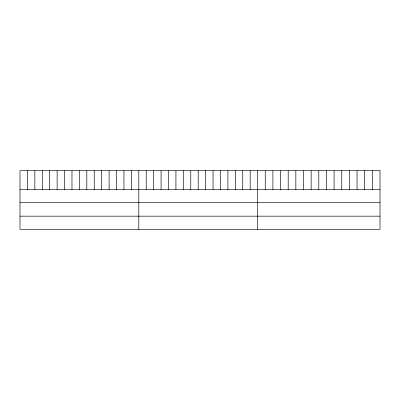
<?xml version="1.0" encoding="UTF-8"?>
<svg xmlns="http://www.w3.org/2000/svg" width="400" height="400" viewBox="0 0 400 400"><rect width="100%" height="100%" fill="white"/><g stroke="black" fill="none" stroke-linecap="round" stroke-linejoin="round"><path stroke-width="0.6" d="M20 189.525L380 189.525M20 202.65L380 202.65M20 216.175L380 216.175M372.35 170.7L372.35 189.525M364.7 170.7L364.7 189.525M357.05 170.7L357.05 189.525M349.4 170.7L349.4 189.525M341.75 170.7L341.75 189.525M334.1 170.7L334.1 189.525M326.45 170.7L326.45 189.525M318.8 170.7L318.8 189.525M311.15 170.7L311.15 189.525M303.5 170.7L303.5 189.525M295.85 170.7L295.85 189.525M288.2 170.7L288.2 189.525M280.55 170.7L280.55 189.525M272.9 170.7L272.9 189.525M265.25 170.7L265.25 189.525M257.6 170.7L257.6 229.3M250.175 170.7L250.175 189.525M242.75 170.7L242.75 189.525M235.325 170.7L235.325 189.525M227.9 170.7L227.9 189.525M220.475 170.7L220.475 189.525M213.05 170.7L213.05 189.525M205.625 170.7L205.625 189.525M198.2 170.7L198.2 189.525M190.775 170.7L190.775 189.525M183.35 170.7L183.35 189.525M175.925 170.7L175.925 189.525M168.5 170.7L168.5 189.525M161.075 170.7L161.075 189.525M153.65 170.7L153.65 189.525M146.225 170.7L146.225 189.525M138.8 170.7L138.8 229.3M131.375 170.7L131.375 189.525M123.95 170.7L123.95 189.525M116.525 170.7L116.525 189.525M109.1 170.7L109.1 189.525M101.675 170.7L101.675 189.525M94.25 170.7L94.25 189.525M86.825 170.7L86.825 189.525M79.4 170.7L79.4 189.525M71.975 170.7L71.975 189.525M64.55 170.7L64.55 189.525M57.125 170.7L57.125 189.525M49.7 170.7L49.7 189.525M42.275 170.7L42.275 189.525M34.85 170.7L34.85 189.525M27.425 170.7L27.425 189.525M380 170.7L20 170.7L20 229.3L380 229.3L380 170.7"/></g></svg>
